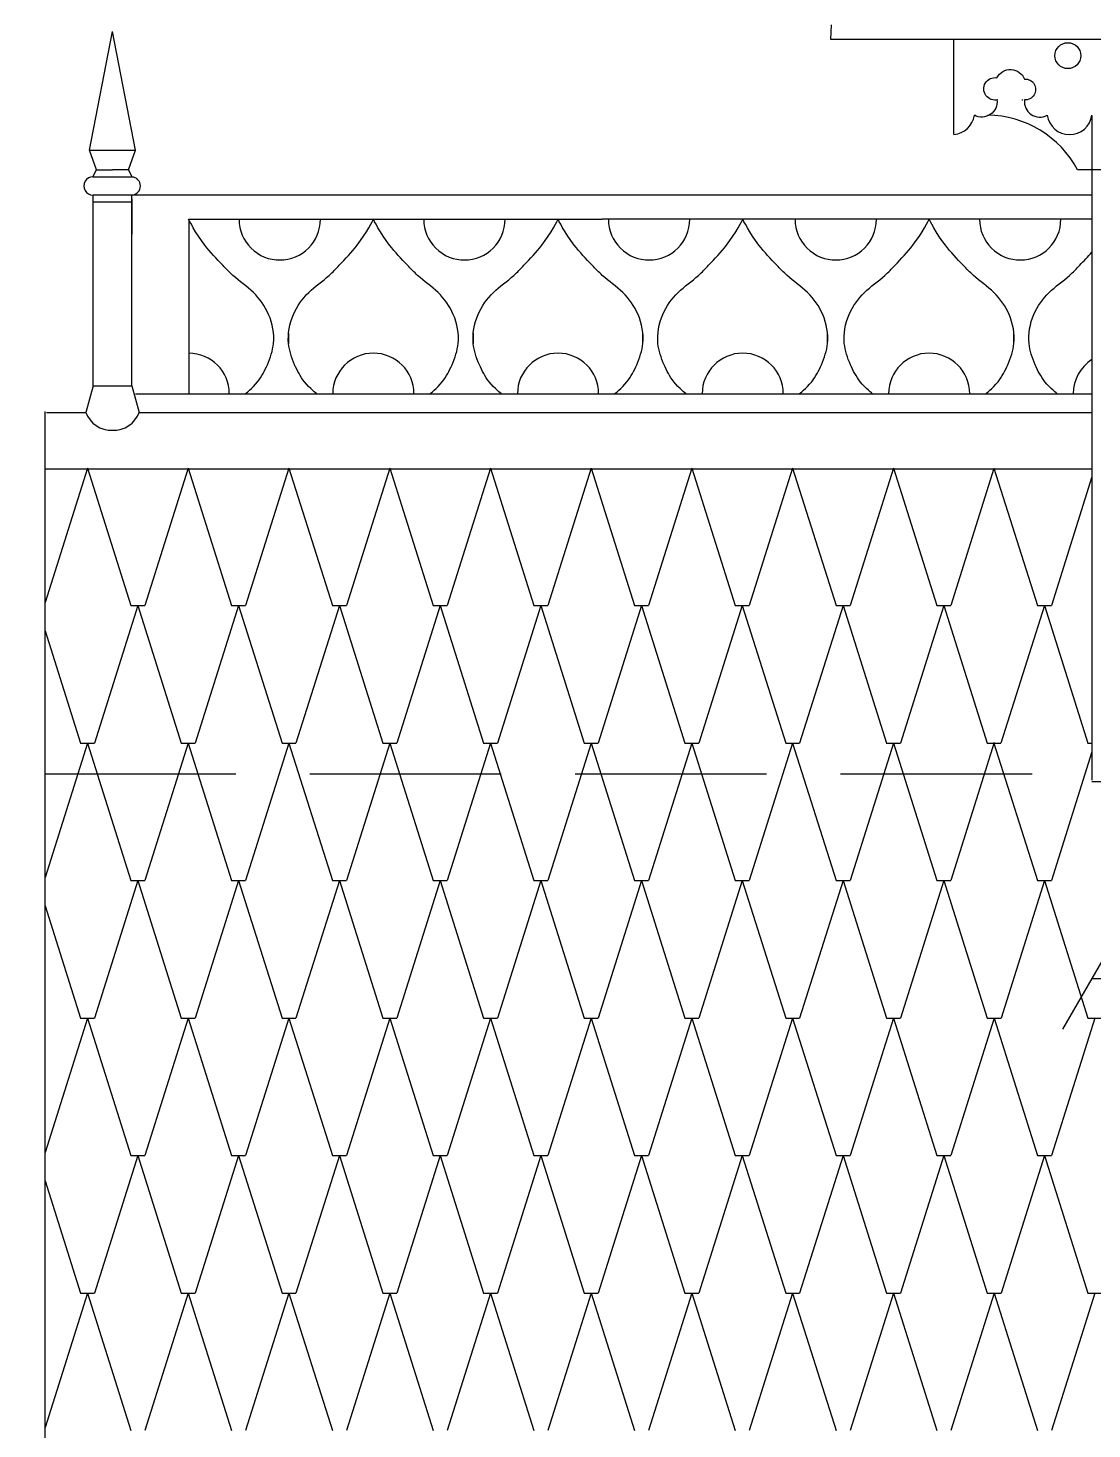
# Model space of a CAD drawing. Header units: millimetres. Extents: x 2399 to 111977, y 1313 to 59551.
# Drawn here: x 8321 to 9889, y 39834 to 41899 of the extents above; entities that cross this region are included whole.
import ezdxf

# ---------------------------------------------------------------- set-up
doc = ezdxf.new("R2010")
doc.units = ezdxf.units.MM
doc.linetypes.add('Невидимая', pattern=[391.222223, 282.222223, -109])
doc.layers.add('dim', color=7, linetype='Continuous')
doc.layers.add('hatch1', color=7, linetype='Continuous', lineweight=20, true_color=0x6a6a6a)
doc.layers.add('main line', color=7, linetype='Continuous', lineweight=13)
doc.styles.add('СГЕНЕРИР_СТИЛЬ_1', font='georgia.ttf')
doc.dimstyles.new('СГЕНЕРИР_СТИЛЬ__6', dxfattribs={"dimtxt": 200, "dimasz": 114, "dimexe": 0.18, "dimexo": 0.0625, "dimgap": 0.09, "dimtad": 1, "dimtih": 1, "dimtoh": 1, "dimdec": 3, "dimlfac": 0.001, "dimzin": 0, "dimdsep": 46, "dimtxsty": 'СГЕНЕРИР_СТИЛЬ_1', "dimblk": 'ARROWHEAD_2', "dimblk1": 'ARROWHEAD_2', "dimblk2": 'ARROWHEAD_2', "dimcen": 0.09, "dimse1": 1, "dimse2": 1, "dimclrd": 7, "dimclre": 7, "dimclrt": 7, "dimadec": 0, "dimazin": 0, "dimtfac": 1, "dimtdec": 4, "dimtmove": 0, "dimatfit": 3, "dimfxl": 1, "dimtolj": 1, "dimtzin": 0, "dimarcsym": 0})

# ---------------------------------------------------------------- blocks, each defined once
blk = doc.blocks.new('ARROWHEAD_2')
at = {"color": 0, "linetype": 'Continuous', "lineweight": 0}
for p, q in [((-0.378, -0.655), (0.378, 0.655)), ((0, 0), (-1, 0))]:
    blk.add_line(p, q, dxfattribs=at)
blk = doc.blocks.new('*D420')
at = {"layer": 'Defpoints', "color": 0, "linetype": 'Continuous', "transparency": 16777216}
for p in [(10872.4, 41197.5), (9888.7, 41022.2), (10872.4, 40497.8)]:
    blk.add_point(p, dxfattribs=at)
at = {"layer": 'dim', "color": 7, "linetype": 'Continuous', "lineweight": -2, "transparency": 16777216}
blk.add_line((10002.7, 40497.8), (10758.4, 40497.8), dxfattribs=at)
at = {"layer": 'dim', "color": 7, "linetype": 'Continuous', "lineweight": -2, "transparency": 16777216, "xscale": 114, "yscale": 114, "zscale": 114, "rotation": 180}
blk.add_blockref('ARROWHEAD_2', (9888.7, 40497.8), dxfattribs=at)
at = {"layer": 'dim', "color": 7, "linetype": 'Continuous', "lineweight": -2, "transparency": 16777216, "xscale": 114, "yscale": 114, "zscale": 114}
blk.add_blockref('ARROWHEAD_2', (10872.4, 40497.8), dxfattribs=at)
at = {"layer": 'dim', "color": 7, "linetype": 'Continuous', "lineweight": 13, "transparency": 16777216, "insert": (10348.1, 40622.5), "char_height": 200, "attachment_point": 5, "style": 'СГЕНЕРИР_СТИЛЬ_1'}
blk.add_mtext('\\A1;1,000', dxfattribs=at)

msp = doc.modelspace()

# ---------------------------------------------------------------- linework, layer by layer
at = {"layer": 'hatch1', "color": 251, "linetype": 'Continuous', "lineweight": 20, "true_color": 0x6a6a6a}
for p, q in [((8408.2127, 41250.1817), (8345.7034, 41052.0918)), ((8408.2127, 41250.1817), (8472.1608, 41047.532)), ((8556.7003, 41250.1817), (8492.7521, 41047.532)), ((8556.7003, 41250.1817), (8620.6484, 41047.532)), ((8705.1879, 41250.1817), (8641.2397, 41047.532)), ((8705.1879, 41250.1817), (8769.136, 41047.532)), ((8853.6754, 41250.1817), (8789.7273, 41047.532)), ((8853.6754, 41250.1817), (8917.6236, 41047.532)), ((9002.163, 41250.1817), (8938.2149, 41047.532)), ((9002.163, 41250.1817), (9066.1112, 41047.532)), ((9150.6506, 41250.1817), (9086.7025, 41047.532)), ((9150.6506, 41250.1817), (9214.5988, 41047.532)), ((9299.1382, 41250.1817), (9235.1901, 41047.532)), ((9299.1382, 41250.1817), (9363.0863, 41047.532)), ((9447.6258, 41250.1817), (9383.6777, 41047.532)), ((9447.6258, 41250.1817), (9511.5739, 41047.532)), ((9596.1134, 41250.1817), (9532.1653, 41047.532)), ((9596.1134, 41250.1817), (9660.0615, 41047.532)), ((9744.3837, 41249.4932), (9680.6528, 41047.532)), ((9744.3837, 41250.1817), (9808.3319, 41047.532)), ((9888.7181, 41237.0203), (9828.9232, 41047.532)), ((8482.4565, 41047.532), (8418.5083, 40844.8823)), ((8472.1608, 41047.532), (8492.7521, 41047.532)), ((8482.4565, 41047.532), (8546.4046, 40844.8823)), ((8630.9441, 41047.532), (8566.9959, 40844.8823)), ((8620.6484, 41047.532), (8641.2397, 41047.532)), ((8630.9441, 41047.532), (8694.8922, 40844.8823)), ((8779.4317, 41047.532), (8715.4835, 40844.8823)), ((8769.136, 41047.532), (8789.7273, 41047.532)), ((8779.4317, 41047.532), (8843.3798, 40844.8823)), ((8927.9192, 41047.532), (8863.9711, 40844.8823)), ((8917.6236, 41047.532), (8938.2149, 41047.532)), ((8927.9192, 41047.532), (8991.8674, 40844.8823)), ((9076.4068, 41047.532), (9012.4587, 40844.8823)), ((9066.1112, 41047.532), (9086.7025, 41047.532)), ((9076.4068, 41047.532), (9140.355, 40844.8823)), ((9224.8944, 41047.532), (9160.9463, 40844.8823)), ((9214.5988, 41047.532), (9235.1901, 41047.532)), ((9224.8944, 41047.532), (9288.8425, 40844.8823)), ((9373.382, 41047.532), (9309.4339, 40844.8823)), ((9363.0863, 41047.532), (9383.6777, 41047.532)), ((9373.382, 41047.532), (9437.3301, 40844.8823)), ((9521.8696, 41047.532), (9457.9215, 40844.8823)), ((9511.5739, 41047.532), (9532.1653, 41047.532)), ((9521.8696, 41047.532), (9585.8177, 40844.8823)), ((9670.3572, 41047.532), (9606.409, 40844.8823)), ((9660.0615, 41047.532), (9680.6528, 41047.532)), ((9670.3572, 41047.532), (9734.3053, 40844.8823)), ((9818.6275, 41047.532), (9754.6794, 40844.8823)), ((9808.3319, 41047.532), (9828.9232, 41047.532)), ((9818.6275, 41047.532), (9882.5756, 40844.8823)), ((8345.7034, 41010.3455), (8397.917, 40844.8823)), ((8408.2127, 40844.8823), (8345.7034, 40646.7924)), ((8397.917, 40844.8823), (8418.5083, 40844.8823)), ((8408.2127, 40844.8823), (8472.1608, 40642.2326)), ((8556.7003, 40844.8823), (8492.7521, 40642.2326)), ((8546.4046, 40844.8823), (8566.9959, 40844.8823)), ((8556.7003, 40844.8823), (8620.6484, 40642.2326)), ((8705.1879, 40844.8823), (8641.2397, 40642.2326)), ((8694.8922, 40844.8823), (8715.4835, 40844.8823)), ((8705.1879, 40844.8823), (8769.136, 40642.2326)), ((8853.6754, 40844.8823), (8789.7273, 40642.2326)), ((8843.3798, 40844.8823), (8863.9711, 40844.8823)), ((8853.6754, 40844.8823), (8917.6236, 40642.2326)), ((9002.163, 40844.8823), (8938.2149, 40642.2326)), ((8991.8674, 40844.8823), (9012.4587, 40844.8823)), ((9002.163, 40844.8823), (9066.1112, 40642.2326)), ((9150.6506, 40844.8823), (9086.7025, 40642.2326)), ((9140.355, 40844.8823), (9160.9463, 40844.8823)), ((9150.6506, 40844.8823), (9214.5988, 40642.2326)), ((9299.1382, 40844.8823), (9235.1901, 40642.2326)), ((9288.8425, 40844.8823), (9309.4339, 40844.8823)), ((9299.1382, 40844.8823), (9363.0863, 40642.2326)), ((9447.6258, 40844.8823), (9383.6777, 40642.2326)), ((9437.3301, 40844.8823), (9457.9215, 40844.8823)), ((9447.6258, 40844.8823), (9511.5739, 40642.2326)), ((9596.1134, 40844.8823), (9532.1653, 40642.2326)), ((9585.8177, 40844.8823), (9606.409, 40844.8823)), ((9596.1134, 40844.8823), (9660.0615, 40642.2326)), ((9744.813, 40845.5541), (9680.6528, 40642.2326)), ((9734.0881, 40844.8823), (9754.6794, 40844.8823)), ((9744.3837, 40844.8823), (9808.3319, 40642.2326)), ((9882.3584, 40844.8823), (9888.7181, 40844.8823)), ((9888.7181, 40831.721), (9828.9232, 40642.2326)), ((8482.4565, 40642.2326), (8418.5083, 40439.5829)), ((8472.1608, 40642.2326), (8492.7521, 40642.2326)), ((8482.4565, 40642.2326), (8546.4046, 40439.5829)), ((8630.9441, 40642.2326), (8566.9959, 40439.5829)), ((8620.6484, 40642.2326), (8641.2397, 40642.2326)), ((8630.9441, 40642.2326), (8694.8922, 40439.5829)), ((8779.4317, 40642.2326), (8715.4835, 40439.5829)), ((8769.136, 40642.2326), (8789.7273, 40642.2326)), ((8779.4317, 40642.2326), (8843.3798, 40439.5829)), ((8927.9192, 40642.2326), (8863.9711, 40439.5829)), ((8917.6236, 40642.2326), (8938.2149, 40642.2326)), ((8927.9192, 40642.2326), (8991.8674, 40439.5829)), ((9076.4068, 40642.2326), (9012.4587, 40439.5829)), ((9066.1112, 40642.2326), (9086.7025, 40642.2326)), ((9076.4068, 40642.2326), (9140.355, 40439.5829)), ((9224.8944, 40642.2326), (9160.9463, 40439.5829)), ((9214.5988, 40642.2326), (9235.1901, 40642.2326)), ((9224.8944, 40642.2326), (9288.8425, 40439.5829)), ((9373.382, 40642.2326), (9309.4339, 40439.5829)), ((9363.0863, 40642.2326), (9383.6777, 40642.2326)), ((9373.382, 40642.2326), (9437.3301, 40439.5829)), ((9521.8696, 40642.2326), (9457.9215, 40439.5829)), ((9511.5739, 40642.2326), (9532.1653, 40642.2326)), ((9521.8696, 40642.2326), (9585.8177, 40439.5829)), ((9670.3572, 40642.2326), (9606.409, 40439.5829)), ((9660.0615, 40642.2326), (9680.6528, 40642.2326)), ((9670.3572, 40642.2326), (9734.3053, 40439.5829)), ((9818.8448, 40642.2326), (9754.8966, 40439.5829)), ((9808.3319, 40642.2326), (9828.9232, 40642.2326)), ((9818.8448, 40642.2326), (9882.7929, 40439.5829)), ((8345.7034, 40605.0462), (8397.917, 40439.5829)), ((8408.2127, 40439.5829), (8345.7034, 40241.493)), ((8397.917, 40439.5829), (8418.5083, 40439.5829)), ((8408.2127, 40439.5829), (8472.1608, 40236.9332)), ((8556.7003, 40439.5829), (8492.7521, 40236.9332)), ((8546.4046, 40439.5829), (8566.9959, 40439.5829)), ((8556.7003, 40439.5829), (8620.6484, 40236.9332)), ((8705.1879, 40439.5829), (8641.2397, 40236.9332)), ((8694.8922, 40439.5829), (8715.4835, 40439.5829)), ((8705.1879, 40439.5829), (8769.136, 40236.9332)), ((8853.6754, 40439.5829), (8789.7273, 40236.9332)), ((8843.3798, 40439.5829), (8863.9711, 40439.5829)), ((8853.6754, 40439.5829), (8917.6236, 40236.9332)), ((9002.163, 40439.5829), (8938.2149, 40236.9332)), ((8991.8674, 40439.5829), (9012.4587, 40439.5829)), ((9002.163, 40439.5829), (9066.1112, 40236.9332)), ((9150.6506, 40439.5829), (9086.7025, 40236.9332)), ((9140.355, 40439.5829), (9160.9463, 40439.5829)), ((9150.6506, 40439.5829), (9214.5988, 40236.9332)), ((9299.1382, 40439.5829), (9235.1901, 40236.9332)), ((9288.8425, 40439.5829), (9309.4339, 40439.5829)), ((9299.1382, 40439.5829), (9363.0863, 40236.9332)), ((9447.6258, 40439.5829), (9383.6777, 40236.9332)), ((9437.3301, 40439.5829), (9457.9215, 40439.5829)), ((9447.6258, 40439.5829), (9511.5739, 40236.9332)), ((9596.1134, 40439.5829), (9532.1653, 40236.9332)), ((9585.8177, 40439.5829), (9606.409, 40439.5829)), ((9596.1134, 40439.5829), (9660.0615, 40236.9332)), ((9744.601, 40439.5829), (9680.6528, 40236.9332)), ((9734.3053, 40439.5829), (9754.8966, 40439.5829)), ((9744.601, 40439.5829), (9808.5491, 40236.9332)), ((9893.0886, 40439.5829), (9829.1404, 40236.9332)), ((9882.7929, 40439.5829), (9903.3842, 40439.5829)), ((8482.4565, 40236.9332), (8418.5083, 40034.2835)), ((8472.1608, 40236.9332), (8492.7521, 40236.9332)), ((8482.4565, 40236.9332), (8546.4046, 40034.2835)), ((8630.9441, 40236.9332), (8566.9959, 40034.2835)), ((8620.6484, 40236.9332), (8641.2397, 40236.9332)), ((8630.9441, 40236.9332), (8694.8922, 40034.2835)), ((8779.4317, 40236.9332), (8715.4835, 40034.2835)), ((8769.136, 40236.9332), (8789.7273, 40236.9332)), ((8779.4317, 40236.9332), (8843.3798, 40034.2835)), ((8927.9192, 40236.9332), (8863.9711, 40034.2835)), ((8917.6236, 40236.9332), (8938.2149, 40236.9332)), ((8927.9192, 40236.9332), (8991.8674, 40034.2835)), ((9076.4068, 40236.9332), (9012.4587, 40034.2835)), ((9066.1112, 40236.9332), (9086.7025, 40236.9332)), ((9076.4068, 40236.9332), (9140.355, 40034.2835)), ((9224.8944, 40236.9332), (9160.9463, 40034.2835)), ((9214.5988, 40236.9332), (9235.1901, 40236.9332)), ((9224.8944, 40236.9332), (9288.8425, 40034.2835)), ((9373.382, 40236.9332), (9309.4339, 40034.2835)), ((9363.0863, 40236.9332), (9383.6777, 40236.9332)), ((9373.382, 40236.9332), (9437.3301, 40034.2835)), ((9521.8696, 40236.9332), (9457.9215, 40034.2835)), ((9511.5739, 40236.9332), (9532.1653, 40236.9332)), ((9521.8696, 40236.9332), (9585.8177, 40034.2835)), ((9670.3572, 40236.9332), (9606.409, 40034.2835)), ((9660.0615, 40236.9332), (9680.6528, 40236.9332)), ((9670.3572, 40236.9332), (9734.3053, 40034.2835)), ((9818.8448, 40236.9332), (9754.8966, 40034.2835)), ((9808.5491, 40236.9332), (9829.1404, 40236.9332)), ((9818.8448, 40236.9332), (9882.7929, 40034.2835)), ((8345.7034, 40199.7468), (8397.917, 40034.2835)), ((8408.2127, 40034.2835), (8345.7034, 39836.1936)), ((8397.917, 40034.2835), (8418.5083, 40034.2835)), ((8408.2127, 40034.2835), (8472.1608, 39831.6338)), ((8556.7003, 40034.2835), (8492.7521, 39831.6338)), ((8546.4046, 40034.2835), (8566.9959, 40034.2835)), ((8556.7003, 40034.2835), (8620.6484, 39831.6338)), ((8705.1879, 40034.2835), (8641.2397, 39831.6338)), ((8694.8922, 40034.2835), (8715.4835, 40034.2835)), ((8705.1879, 40034.2835), (8769.136, 39831.6338)), ((8853.6754, 40034.2835), (8789.7273, 39831.6338)), ((8843.3798, 40034.2835), (8863.9711, 40034.2835)), ((8853.6754, 40034.2835), (8917.6236, 39831.6338)), ((9002.163, 40034.2835), (8938.2149, 39831.6338)), ((8991.8674, 40034.2835), (9012.4587, 40034.2835)), ((9002.163, 40034.2835), (9066.1112, 39831.6338)), ((9150.6506, 40034.2835), (9086.7025, 39831.6338)), ((9140.355, 40034.2835), (9160.9463, 40034.2835)), ((9150.6506, 40034.2835), (9214.5988, 39831.6338)), ((9299.1382, 40034.2835), (9235.1901, 39831.6338)), ((9288.8425, 40034.2835), (9309.4339, 40034.2835)), ((9299.1382, 40034.2835), (9363.0863, 39831.6338)), ((9447.6258, 40034.2835), (9383.6777, 39831.6338)), ((9437.3301, 40034.2835), (9457.9215, 40034.2835)), ((9447.6258, 40034.2835), (9511.5739, 39831.6338)), ((9596.1134, 40034.2835), (9532.1653, 39831.6338)), ((9585.8177, 40034.2835), (9606.409, 40034.2835)), ((9596.1134, 40034.2835), (9660.0615, 39831.6338)), ((9744.601, 40034.2835), (9680.6528, 39831.6338)), ((9734.3053, 40034.2835), (9754.8966, 40034.2835)), ((9744.601, 40034.2835), (9808.5491, 39831.6338)), ((9893.0886, 40034.2835), (9829.1404, 39831.6338)), ((9882.7929, 40034.2835), (9903.3842, 40034.2835))]:
    msp.add_line(p, q, dxfattribs=at)
at = {"layer": 'main line', "color": 7, "linetype": 'Continuous', "lineweight": 13}
for p, q in [((9504.0925, 41881.7898), (9505.037, 41903.6763)), ((8411.1117, 41718.6391), (8445.0186, 41893.8145)), ((8478.9255, 41718.6391), (8445.0186, 41893.8145)), ((11247.1565, 41881.7898), (9504.0925, 41881.7898)), ((9685.2729, 41741.7125), (9685.2729, 41881.9425)), ((9888.7181, 41769.3995), (9888.7181, 40790.139)), ((8421.4917, 41689.4961), (8411.1117, 41718.6391)), ((8411.1117, 41718.6391), (8478.9255, 41718.6391)), ((8468.5455, 41689.4961), (8478.9255, 41718.6391)), ((8415.9686, 41679.4456), (8421.4917, 41689.4961)), ((8421.4917, 41689.4961), (8445.0186, 41689.4961)), ((8468.5455, 41689.4961), (8445.0186, 41689.4961)), ((8474.0686, 41679.4456), (8468.5455, 41689.4961)), ((10888.4958, 41689.8439), (9867.534, 41689.8439)), ((8415.9686, 41679.4456), (8475.8167, 41679.4456)), ((9888.7181, 41652.6094), (8416.3404, 41652.6094)), ((8416.3404, 41371.3362), (8416.3404, 41652.6094)), ((8473.6968, 41371.3362), (8473.6968, 41652.6094)), ((8416.3404, 41642.3496), (8473.6968, 41642.3496)), ((8473.6968, 41646.8011), (8473.6968, 41594.7892)), ((8557.3067, 41616.79), (9166.8778, 41616.79)), ((8557.485, 41616.79), (8557.485, 41359.7105)), ((9618.424, 41616.79), (9166.8778, 41616.79)), ((9888.7181, 41616.79), (9166.8778, 41616.79)), ((8704.5506, 41449.1308), (8704.5506, 41433.8718)), ((8976.7945, 41449.1308), (8976.7945, 41433.8718)), ((9226.7945, 41433.8718), (9226.7945, 41449.1308)), ((9499.0385, 41433.8718), (9499.0385, 41449.1308)), ((9773.7715, 41433.8718), (9773.7715, 41449.1308)), ((8416.3404, 41371.3362), (8405.6795, 41332.2904)), ((8416.3404, 41371.3362), (8473.6968, 41371.3362)), ((8473.6968, 41371.3362), (8484.3577, 41332.2904)), ((8479.0272, 41359.7105), (9018.3619, 41359.7105)), ((9018.3619, 41359.6942), (9888.7181, 41359.6942)), ((8345.7034, 36662.9693), (8345.7034, 41333.406)), ((8347.7519, 41332.2904), (8405.6795, 41332.2904)), ((8484.2288, 41332.2904), (8484.3577, 41332.2904)), ((8484.3577, 41332.2904), (9888.7181, 41332.2904)), ((9888.7181, 41248.5515), (8345.7034, 41248.5515)), ((10035.9453, 40787.5295), (9888.7181, 40787.5295))]:
    msp.add_line(p, q, dxfattribs=at)
at = {"layer": 'main line', "color": 7, "linetype": 'Невидимая', "lineweight": 13}
msp.add_line((6779.7239, 40799.5863), (9848.3296, 40799.5863), dxfattribs=at)
at = {"layer": 'main line', "color": 7, "linetype": 'Continuous', "lineweight": 13, "flags": 128}
for points in [[(9750.009, 41792.8607, -1.219803903), (9748.5786, 41825.5426, -0.63216014), (9789.5426, 41823.5444, -1.067465283), (9789.3078, 41792.8607, 0.60309642), (9822.6996, 41770.0945)], [(9750.009, 41792.8607, -1.219803903), (9748.5786, 41825.5426, -0.63216014), (9789.5426, 41823.5444, -1.067465283), (9789.3078, 41792.8607, 0.60309642), (9822.6996, 41770.0945)], [(9750.009, 41792.8607, -1.219803903), (9748.5786, 41825.5426, -0.63216014), (9789.5426, 41823.5444, -1.067465283), (9789.3078, 41792.8607, 0.60309642), (9822.6996, 41770.0945)], [(9750.009, 41792.8607, -1.219803903), (9748.5786, 41825.5426, -0.63216014), (9789.5426, 41823.5444, -1.067465283), (9789.3078, 41792.8607, 0.60309642), (9822.6996, 41770.0945)], [(9750.009, 41792.8607, -1.219803903), (9748.5786, 41825.5426, -0.63216014), (9789.5426, 41823.5444, -1.067465283), (9789.3078, 41792.8607, 0.60309642), (9822.6996, 41770.0945)], [(9750.009, 41792.8607, -1.219803903), (9748.5786, 41825.5426, -0.63216014), (9789.5426, 41823.5444, -1.067465283), (9789.3078, 41792.8607, 0.60309642), (9822.6996, 41770.0945)], [(9748.8113, 41792.8607, -0.60309642), (9715.4195, 41770.0945)], [(9748.8113, 41792.8607, -0.60309642), (9715.4195, 41770.0945)], [(9748.8113, 41792.8607, -0.60309642), (9715.4195, 41770.0945)], [(9748.8113, 41792.8607, -0.60309642), (9715.4195, 41770.0945)], [(9748.8113, 41792.8607, -0.60309642), (9715.4195, 41770.0945)], [(9748.8113, 41792.8607, -0.60309642), (9715.4195, 41770.0945)], [(9785.6554, 41792.8607, 0.017938026), (9786.8268, 41792.6169)], [(9785.6554, 41792.8607, 0.017938026), (9786.8268, 41792.6169)], [(9785.6554, 41792.8607, 0.017938026), (9786.8268, 41792.6169)], [(9785.6554, 41792.8607, 0.017938026), (9786.8268, 41792.6169)], [(9785.6554, 41792.8607, 0.017938026), (9786.8268, 41792.6169)], [(9785.6554, 41792.8607, 0.017938026), (9786.8268, 41792.6169)]]:
    msp.add_lwpolyline(points, format="xyb", dxfattribs=at)
at = {"layer": 'main line', "color": 7, "linetype": 'Continuous', "lineweight": 13}
msp.add_circle((9853.2507, 41857.9734), 19.1338, dxfattribs=at)
msp.add_circle((9853.2507, 41857.9734), 19.1338, dxfattribs=at)
msp.add_circle((9853.2507, 41857.9734), 19.1338, dxfattribs=at)
msp.add_circle((9853.2507, 41857.9734), 19.1338, dxfattribs=at)
msp.add_circle((9853.2507, 41857.9734), 19.1338, dxfattribs=at)
msp.add_circle((9853.2507, 41857.9734), 19.1338, dxfattribs=at)
for centre, radius, start, end in [((9682.3536, 41775.133), 33.4476, 275.0071478, 351.3360566), ((9733.3352, 41618.1594), 152.1446, 28.1096186, 89.2325416), ((9855.7656, 41775.133), 33.4476, 188.6639434, 351.3360566), ((8416.1051, 41666.0275), 13.4202, 88.9953633, 271.0046367), ((8472.7844, 41666.0275), 13.4491, 273.8897678, 86.1102322), ((8691.5328, 41616.79), 59.9168, 180, 270.7373388), ((8691.5328, 41616.79), 59.9168, 270, 0), ((8963.7767, 41616.79), 59.9168, 180, 270.7373388), ((8963.7767, 41616.79), 59.9168, 270, 0), ((9236.0206, 41616.79), 59.9168, 180, 270.7373388), ((9236.0206, 41616.79), 59.9168, 270, 0), ((9511.1357, 41616.79), 59.9168, 180, 270.7373388), ((9511.1357, 41616.79), 59.9168, 270, 0), ((9782.9976, 41616.79), 59.9168, 180, 270.7373388), ((9782.9976, 41616.79), 59.9168, 270, 0), ((8557.3067, 41359.6942), 59.814, 0, 89.8291433), ((8829.5506, 41359.6942), 59.814, 0, 180), ((9101.7945, 41359.6942), 59.814, 0, 180), ((9374.0385, 41359.6942), 59.814, 0, 180), ((9648.7715, 41359.6942), 59.814, 0, 180), ((9921.0154, 41359.6942), 59.814, 122.6810994, 180), ((8557.3067, 41359.6942), 59.814, 179.9844135, 180), ((8443.6417, 41346.2398), 40.444, 200.1760947, 271.9509314), ((8446.3955, 41346.2398), 40.444, 268.0490686, 339.8239053)]:
    msp.add_arc(centre, radius, start, end, dxfattribs=at)
for points, knots in [([(8640.7393, 41359.6942), (8640.7393, 41359.6942), (8651.0397, 41367.476), (8658.9036, 41377.5001), (8664.8693, 41385.1047), (8669.4561, 41393.6763), (8673.3097, 41402.5542), (8677.6663, 41412.591), (8681.2514, 41422.9895), (8682.3067, 41433.8718), (8683.7177, 41448.4224), (8680.9698, 41463.0191), (8675.1887, 41476.4638), (8669.9199, 41488.7171), (8662.1838, 41499.7164), (8652.64, 41509.0341), (8643.3011, 41518.1519), (8632.272, 41525.3451), (8622.5751, 41534.0882), (8617.3097, 41538.8357), (8612.4073, 41543.96), (8607.5427, 41549.1207), (8598.5079, 41558.7053), (8589.2697, 41568.1264), (8581.2358, 41578.5592), (8567.4594, 41596.4495), (8557.3067, 41616.79), (8557.3067, 41616.79)], [0, 0, 0, 0, 1, 1, 1, 2, 2, 2, 3, 3, 3, 4, 4, 4, 5, 5, 5, 6, 6, 6, 7, 7, 7, 8, 8, 8, 9, 9, 9, 9]), ([(8746.1179, 41359.6942), (8746.1179, 41359.6942), (8735.8176, 41367.476), (8727.9537, 41377.5001), (8721.9879, 41385.1047), (8717.4012, 41393.6763), (8713.5476, 41402.5542), (8709.191, 41412.591), (8705.6059, 41422.9895), (8704.5506, 41433.8718), (8703.1396, 41448.4224), (8705.8874, 41463.0191), (8711.6685, 41476.4638), (8716.9374, 41488.7171), (8724.6735, 41499.7164), (8734.2172, 41509.0341), (8743.5562, 41518.1519), (8754.5852, 41525.3451), (8764.2822, 41534.0882), (8769.5476, 41538.8357), (8774.45, 41543.96), (8779.3146, 41549.1207), (8788.3494, 41558.7053), (8797.5876, 41568.1264), (8805.6214, 41578.5592), (8819.3978, 41596.4495), (8829.5506, 41616.79), (8829.5506, 41616.79)], [0, 0, 0, 0, 1, 1, 1, 2, 2, 2, 3, 3, 3, 4, 4, 4, 5, 5, 5, 6, 6, 6, 7, 7, 7, 8, 8, 8, 9, 9, 9, 9]), ([(8912.9833, 41359.6942), (8912.9833, 41359.6942), (8923.2836, 41367.476), (8931.1475, 41377.5001), (8937.1133, 41385.1047), (8941.7, 41393.6763), (8945.5536, 41402.5542), (8949.9102, 41412.591), (8953.4953, 41422.9895), (8954.5506, 41433.8718), (8955.9616, 41448.4224), (8953.2138, 41463.0191), (8947.4327, 41476.4638), (8942.1638, 41488.7171), (8934.4277, 41499.7164), (8924.884, 41509.0341), (8915.545, 41518.1519), (8904.516, 41525.3451), (8894.819, 41534.0882), (8889.5536, 41538.8357), (8884.6512, 41543.96), (8879.7866, 41549.1207), (8870.7518, 41558.7053), (8861.5136, 41568.1264), (8853.4798, 41578.5592), (8839.7034, 41596.4495), (8829.5506, 41616.79), (8829.5506, 41616.79)], [0, 0, 0, 0, 1, 1, 1, 2, 2, 2, 3, 3, 3, 4, 4, 4, 5, 5, 5, 6, 6, 6, 7, 7, 7, 8, 8, 8, 9, 9, 9, 9]), ([(9018.3619, 41359.6942), (9018.3619, 41359.6942), (9008.0615, 41367.476), (9000.1976, 41377.5001), (8994.2319, 41385.1047), (8989.6451, 41393.6763), (8985.7915, 41402.5542), (8981.4349, 41412.591), (8977.8498, 41422.9895), (8976.7945, 41433.8718), (8975.3835, 41448.4224), (8978.1314, 41463.0191), (8983.9125, 41476.4638), (8989.1813, 41488.7171), (8996.9174, 41499.7164), (9006.4612, 41509.0341), (9015.8001, 41518.1519), (9026.8292, 41525.3451), (9036.5261, 41534.0882), (9041.7915, 41538.8357), (9046.6939, 41543.96), (9051.5586, 41549.1207), (9060.5933, 41558.7053), (9069.8315, 41568.1264), (9077.8654, 41578.5592), (9091.6418, 41596.4495), (9101.7945, 41616.79), (9101.7945, 41616.79)], [0, 0, 0, 0, 1, 1, 1, 2, 2, 2, 3, 3, 3, 4, 4, 4, 5, 5, 5, 6, 6, 6, 7, 7, 7, 8, 8, 8, 9, 9, 9, 9]), ([(9185.2272, 41359.6942), (9185.2272, 41359.6942), (9195.5275, 41367.476), (9203.3914, 41377.5001), (9209.3572, 41385.1047), (9213.9439, 41393.6763), (9217.7975, 41402.5542), (9222.1541, 41412.591), (9225.7392, 41422.9895), (9226.7945, 41433.8718), (9228.2055, 41448.4224), (9225.4577, 41463.0191), (9219.6766, 41476.4638), (9214.4078, 41488.7171), (9206.6716, 41499.7164), (9197.1279, 41509.0341), (9187.789, 41518.1519), (9176.7599, 41525.3451), (9167.063, 41534.0882), (9161.7976, 41538.8357), (9156.8952, 41543.96), (9152.0305, 41549.1207), (9142.9957, 41558.7053), (9133.7575, 41568.1264), (9125.7237, 41578.5592), (9111.9473, 41596.4495), (9101.7945, 41616.79), (9101.7945, 41616.79)], [0, 0, 0, 0, 1, 1, 1, 2, 2, 2, 3, 3, 3, 4, 4, 4, 5, 5, 5, 6, 6, 6, 7, 7, 7, 8, 8, 8, 9, 9, 9, 9]), ([(9290.6058, 41359.6942), (9290.6058, 41359.6942), (9280.3054, 41367.476), (9272.4416, 41377.5001), (9266.4758, 41385.1047), (9261.8891, 41393.6763), (9258.0355, 41402.5542), (9253.6789, 41412.591), (9250.0937, 41422.9895), (9249.0385, 41433.8718), (9247.6274, 41448.4224), (9250.3753, 41463.0191), (9256.1564, 41476.4638), (9261.4252, 41488.7171), (9269.1613, 41499.7164), (9278.7051, 41509.0341), (9288.044, 41518.1519), (9299.0731, 41525.3451), (9308.77, 41534.0882), (9314.0354, 41538.8357), (9318.9378, 41543.96), (9323.8025, 41549.1207), (9332.8373, 41558.7053), (9342.0755, 41568.1264), (9350.1093, 41578.5592), (9363.8857, 41596.4495), (9374.0385, 41616.79), (9374.0385, 41616.79)], [0, 0, 0, 0, 1, 1, 1, 2, 2, 2, 3, 3, 3, 4, 4, 4, 5, 5, 5, 6, 6, 6, 7, 7, 7, 8, 8, 8, 9, 9, 9, 9]), ([(9457.4711, 41359.6942), (9457.4711, 41359.6942), (9467.7715, 41367.476), (9475.6354, 41377.5001), (9481.6011, 41385.1047), (9486.1879, 41393.6763), (9490.0415, 41402.5542), (9494.3981, 41412.591), (9497.9832, 41422.9895), (9499.0385, 41433.8718), (9500.4495, 41448.4224), (9497.7016, 41463.0191), (9491.9205, 41476.4638), (9486.6517, 41488.7171), (9478.9156, 41499.7164), (9469.3718, 41509.0341), (9460.0329, 41518.1519), (9449.0038, 41525.3451), (9439.3069, 41534.0882), (9434.0415, 41538.8357), (9429.1391, 41543.96), (9424.2744, 41549.1207), (9415.2397, 41558.7053), (9406.0015, 41568.1264), (9397.9676, 41578.5592), (9384.1912, 41596.4495), (9374.0385, 41616.79), (9374.0385, 41616.79)], [0, 0, 0, 0, 1, 1, 1, 2, 2, 2, 3, 3, 3, 4, 4, 4, 5, 5, 5, 6, 6, 6, 7, 7, 7, 8, 8, 8, 9, 9, 9, 9]), ([(9565.3388, 41359.6942), (9565.3388, 41359.6942), (9555.0385, 41367.476), (9547.1746, 41377.5001), (9541.2088, 41385.1047), (9536.6221, 41393.6763), (9532.7685, 41402.5542), (9528.4119, 41412.591), (9524.8268, 41422.9895), (9523.7715, 41433.8718), (9522.3605, 41448.4224), (9525.1083, 41463.0191), (9530.8894, 41476.4638), (9536.1582, 41488.7171), (9543.8944, 41499.7164), (9553.4381, 41509.0341), (9562.7771, 41518.1519), (9573.8061, 41525.3451), (9583.5031, 41534.0882), (9588.7685, 41538.8357), (9593.6709, 41543.96), (9598.5355, 41549.1207), (9607.5703, 41558.7053), (9616.8085, 41568.1264), (9624.8423, 41578.5592), (9638.6187, 41596.4495), (9648.7715, 41616.79), (9648.7715, 41616.79)], [0, 0, 0, 0, 1, 1, 1, 2, 2, 2, 3, 3, 3, 4, 4, 4, 5, 5, 5, 6, 6, 6, 7, 7, 7, 8, 8, 8, 9, 9, 9, 9]), ([(9732.2042, 41359.6942), (9732.2042, 41359.6942), (9742.5045, 41367.476), (9750.3684, 41377.5001), (9756.3342, 41385.1047), (9760.9209, 41393.6763), (9764.7745, 41402.5542), (9769.1311, 41412.591), (9772.7162, 41422.9895), (9773.7715, 41433.8718), (9775.1825, 41448.4224), (9772.4347, 41463.0191), (9766.6535, 41476.4638), (9761.3847, 41488.7171), (9753.6486, 41499.7164), (9744.1049, 41509.0341), (9734.7659, 41518.1519), (9723.7369, 41525.3451), (9714.0399, 41534.0882), (9708.7745, 41538.8357), (9703.8721, 41543.96), (9699.0075, 41549.1207), (9689.9727, 41558.7053), (9680.7345, 41568.1264), (9672.7007, 41578.5592), (9658.9243, 41596.4495), (9648.7715, 41616.79), (9648.7715, 41616.79)], [0, 0, 0, 0, 1, 1, 1, 2, 2, 2, 3, 3, 3, 4, 4, 4, 5, 5, 5, 6, 6, 6, 7, 7, 7, 8, 8, 8, 9, 9, 9, 9]), ([(9837.5828, 41359.6942), (9837.5828, 41359.6942), (9827.2824, 41367.476), (9819.4185, 41377.5001), (9813.4528, 41385.1047), (9808.866, 41393.6763), (9805.0124, 41402.5542), (9800.6558, 41412.591), (9797.0707, 41422.9895), (9796.0154, 41433.8718), (9794.6044, 41448.4224), (9797.3523, 41463.0191), (9803.1334, 41476.4638), (9808.4022, 41488.7171), (9816.1383, 41499.7164), (9825.6821, 41509.0341), (9835.021, 41518.1519), (9846.05, 41525.3451), (9855.747, 41534.0882), (9861.0124, 41538.8357), (9865.9148, 41543.96), (9870.7794, 41549.1207), (9876.8078, 41555.5159), (9882.9268, 41561.8384), (9888.7181, 41568.4372)], [0, 0, 0, 0, 1, 1, 1, 2, 2, 2, 3, 3, 3, 4, 4, 4, 5, 5, 5, 6, 6, 6, 7, 7, 7, 8, 8, 8, 8])]:
    msp.add_open_spline(points, degree=3, knots=knots, dxfattribs=at)

# ---------------------------------------------------------------- dimensions: what is measured, and where the dimension line sits
at = {"layer": 'dim', "color": 7, "linetype": 'Continuous', "lineweight": 13}
dim = msp.add_linear_dim(base=(10872.4073, 40497.8187), p1=(9888.7181, 41022.1542), p2=(10872.4073, 41197.5031), text='1,000', dimstyle='СГЕНЕРИР_СТИЛЬ__6', dxfattribs=at)
dim.commit()
dim.dimension.update_dxf_attribs({"geometry": '*D420', "text_midpoint": (10348.0787, 40497.8187), "dimtype": 160})

doc.saveas('drawing.dxf')
